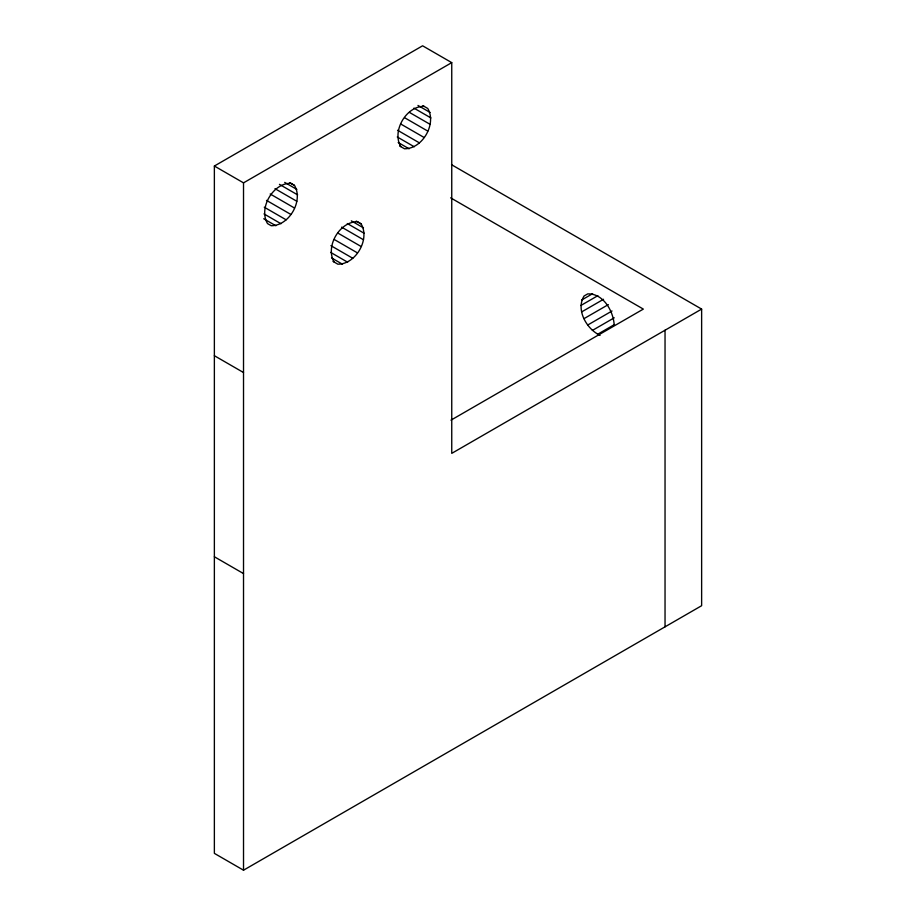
<?xml version="1.0" encoding="UTF-8"?>
<svg xmlns="http://www.w3.org/2000/svg" width="916" height="916" viewBox="0 0 916 916"><rect width="100%" height="100%" fill="white"/><g stroke="black" fill="none" stroke-linecap="round" stroke-linejoin="round"><path stroke-width="1.37" d="M294.483 185.41L290.796 183.28C272.876 183.04 258.358 208.184 267.518 223.584L271.205 225.714C289.124 225.954 303.643 200.799 294.483 185.41L289.616 182.605M332.989 261.381L337.844 264.186C355.763 264.426 370.282 239.282 361.11 223.882L356.255 221.077M399.616 145.965L404.483 148.77C422.402 149.01 436.921 123.866 427.749 108.466L422.894 105.661M600.095 335.359C586.641 329.165 575.614 309.86 584.042 296.017L587.728 293.887C603.266 293.36 613.262 310.856 614.178 324.722M214.367 166.025L422.597 45.8L451.748 62.632L451.748 453.363L701.633 309.093L701.633 605.705L243.519 870.2L214.367 853.368L214.367 166.025L243.519 182.856L451.748 62.632M581.671 300.013L592.606 293.704M580.859 305.486L597.862 295.673M581.671 311.909L603.541 299.28M584.042 318.631L608.338 304.604M587.728 325.02L612.025 310.993M592.366 330.436L614.235 317.806M597.518 334.34L614.522 324.527M450.958 420.158L643.33 309.093L450.626 197.833M424.062 106.336C406.143 106.096 391.624 131.24 400.796 146.64M417.971 105.443L430.119 112.462M413.929 108.122L430.932 117.935M409.463 112.428L430.119 124.347M404.666 117.752L427.749 131.08M400.979 124.141L424.062 137.457M397.555 130.255L419.413 142.873M451.531 164.697L701.633 309.093M397.269 136.976L414.272 146.789M398.185 142.507L409.12 148.816M361.11 223.882L357.423 221.752C339.504 221.512 324.985 246.656 334.157 262.056M284.693 182.387L296.841 189.406M351.332 220.859L363.48 227.878M279.437 184.356L297.654 194.879M347.29 223.527L364.293 233.351M274.983 188.673L296.841 201.291M341.611 227.145L363.48 239.763M270.186 193.997L294.483 208.024M338.038 233.168L361.11 246.496M266.499 200.375L290.796 214.401M334.351 239.557L357.423 252.873M264.277 207.199L286.147 219.817M330.916 245.671L352.786 258.289M263.991 213.909L280.994 223.733M330.63 252.381L347.633 262.205M263.705 218.752L275.853 225.76M331.558 257.923L342.492 264.232M214.367 355.706L243.519 372.537M214.367 556.756L243.519 573.588M665.039 330.229L665.039 626.842M243.519 182.856L243.519 870.2"/></g></svg>
